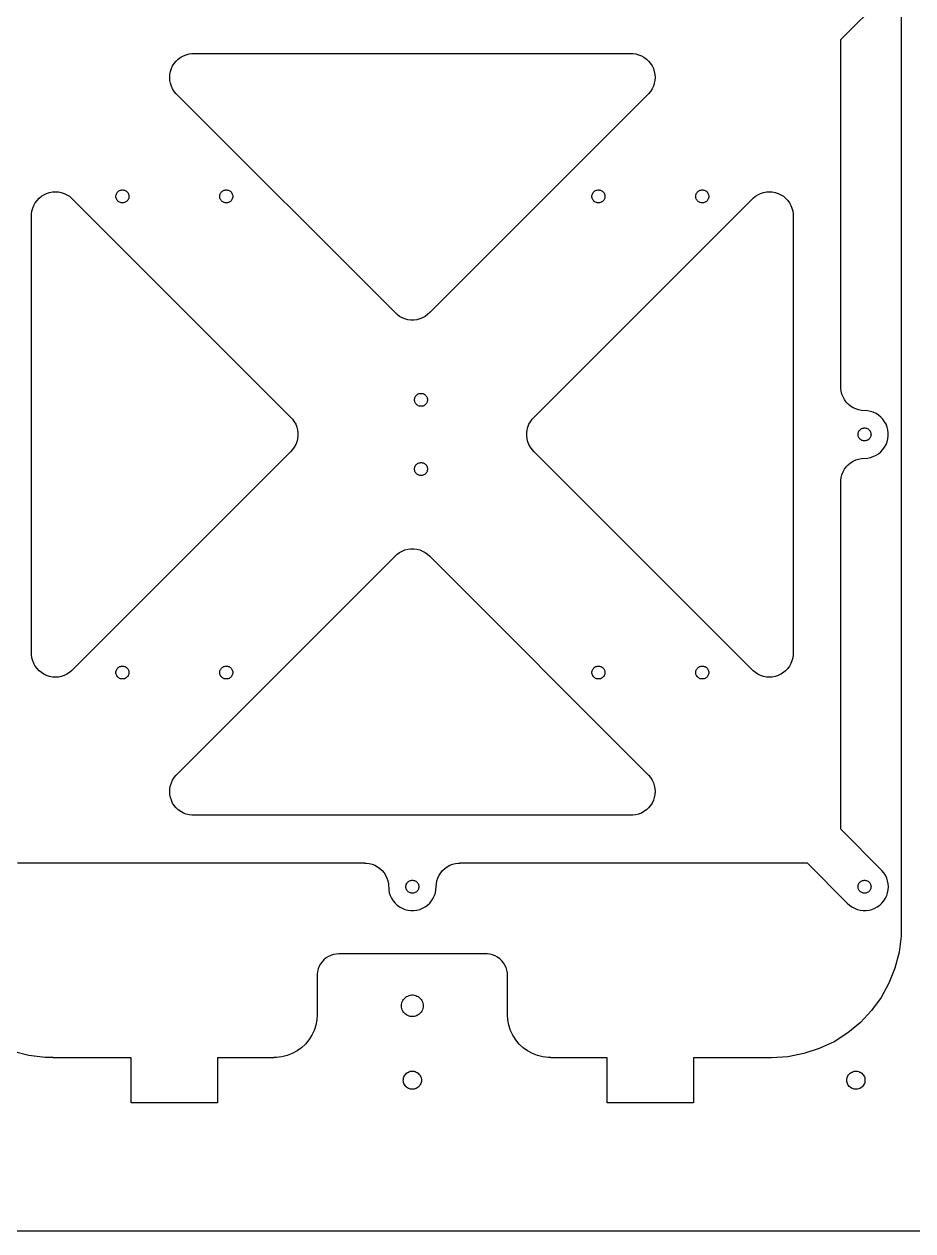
# Model space of a CAD drawing. Header units: millimetres. Extents: x -480 to 480, y 5 to 490.
# Drawn here: x 115.3 to 320.7, y 10 to 288.8 of the extents above; entities that cross this region are included whole.
import ezdxf

# ---------------------------------------------------------------- set-up
doc = ezdxf.new("R2010")
doc.units = ezdxf.units.MM
doc.layers.add('LANDS_plates_layer_1', color=1, linetype='Continuous')

msp = doc.modelspace()

# ---------------------------------------------------------------- linework, layer by layer
at = {"layer": 'LANDS_plates_layer_1'}
for points in [[(318, 380), (318, 80), (318, 80), (317.941, 80), (317.941, 80), (317.941, 78.1163), (317.941, 78.1163), (317.469, 74.3786), (317.469, 74.3786), (316.532, 70.7295), (316.532, 70.7295), (315.145, 67.2266), (315.145, 67.2266), (313.33, 63.9252), (313.33, 63.9252), (311.115, 60.8773), (311.115, 60.8773), (308.536, 58.1309), (308.536, 58.1309), (305.634, 55.7295), (305.634, 55.7295), (302.453, 53.7108), (302.453, 53.7108), (299.044, 52.1067), (299.044, 52.1067), (295.461, 50.9425), (295.461, 50.9425), (291.76, 50.2365), (291.76, 50.2365), (288, 50), (288, 50), (270, 50), (270, 50), (270, 39.6), (270, 39.6), (250, 39.6), (250, 39.6), (250, 50), (250, 50), (237, 50), (237, 50), (237, 50.0197), (237, 50.0197), (236.372, 50.0197), (236.372, 50.0197), (235.126, 50.1771), (235.126, 50.1771), (233.91, 50.4894), (233.91, 50.4894), (232.742, 50.9517), (232.742, 50.9517), (231.642, 51.5567), (231.642, 51.5567), (230.626, 52.2949), (230.626, 52.2949), (229.71, 53.1545), (229.71, 53.1545), (228.91, 54.1221), (228.91, 54.1221), (228.237, 55.1824), (228.237, 55.1824), (227.702, 56.3187), (227.702, 56.3187), (227.314, 57.5131), (227.314, 57.5131), (227.079, 58.7467), (227.079, 58.7467), (227, 60), (227, 60), (227, 69), (227, 69), (226.961, 69.6267), (226.961, 69.6267), (226.843, 70.2435), (226.843, 70.2435), (226.649, 70.8406), (226.649, 70.8406), (226.382, 71.4088), (226.382, 71.4088), (226.045, 71.9389), (226.045, 71.9389), (225.645, 72.4227), (225.645, 72.4227), (225.187, 72.8526), (225.187, 72.8526), (224.679, 73.2216), (224.679, 73.2216), (224.129, 73.5241), (224.129, 73.5241), (223.545, 73.7553), (223.545, 73.7553), (222.937, 73.9114), (222.937, 73.9114), (222.314, 73.9901), (222.314, 73.9901), (222, 73.9901), (222, 73.9901), (222, 74), (222, 74), (188, 74), (188, 74), (187.373, 73.9606), (187.373, 73.9606), (186.757, 73.8429), (186.757, 73.8429), (186.159, 73.6489), (186.159, 73.6489), (185.591, 73.3815), (185.591, 73.3815), (185.061, 73.0451), (185.061, 73.0451), (184.577, 72.6449), (184.577, 72.6449), (184.147, 72.1871), (184.147, 72.1871), (183.778, 71.6791), (183.778, 71.6791), (183.476, 71.1289), (183.476, 71.1289), (183.245, 70.5451), (183.245, 70.5451), (183.089, 69.9369), (183.089, 69.9369), (183.01, 69.314), (183.01, 69.314), (183.01, 69), (183.01, 69), (183, 69), (183, 69), (183, 60), (183, 60), (182.921, 58.7467), (182.921, 58.7467), (182.686, 57.5131), (182.686, 57.5131), (182.298, 56.3187), (182.298, 56.3187), (181.763, 55.1824), (181.763, 55.1824), (181.09, 54.1221), (181.09, 54.1221), (180.29, 53.1545), (180.29, 53.1545), (179.374, 52.2949), (179.374, 52.2949), (178.358, 51.5567), (178.358, 51.5567), (177.258, 50.9517), (177.258, 50.9517), (176.09, 50.4894), (176.09, 50.4894), (174.874, 50.1771), (174.874, 50.1771), (173.628, 50.0197), (173.628, 50.0197), (173, 50.0197), (173, 50.0197), (173, 50), (173, 50), (160, 50), (160, 50), (160, 39.6), (160, 39.6), (140, 39.6)], [(113.774, 95), (194, 95), (194, 95), (194, 94.9891), (194, 94.9891), (194.345, 94.9891), (194.345, 94.9891), (195.031, 94.9026), (195.031, 94.9026), (195.7, 94.7308), (195.7, 94.7308), (196.342, 94.4765), (196.342, 94.4765), (196.947, 94.1438), (196.947, 94.1438), (197.506, 93.7378), (197.506, 93.7378), (198.009, 93.265), (198.009, 93.265), (198.45, 92.7328), (198.45, 92.7328), (198.82, 92.1496), (198.82, 92.1496), (199.114, 91.5247), (199.114, 91.5247), (199.327, 90.8678), (199.327, 90.8678), (199.457, 90.1893), (199.457, 90.1893), (199.543, 88.8107), (199.543, 88.8107), (199.673, 88.1322), (199.673, 88.1322), (199.886, 87.4753), (199.886, 87.4753), (200.18, 86.8504), (200.18, 86.8504), (200.55, 86.2672), (200.55, 86.2672), (200.991, 85.735), (200.991, 85.735), (201.494, 85.2622), (201.494, 85.2622), (202.053, 84.8562), (202.053, 84.8562), (202.658, 84.5235), (202.658, 84.5235), (203.3, 84.2692), (203.3, 84.2692), (203.969, 84.0974), (203.969, 84.0974), (204.655, 84.0109), (204.655, 84.0109), (205.345, 84.0109), (205.345, 84.0109), (206.031, 84.0974), (206.031, 84.0974), (206.7, 84.2692), (206.7, 84.2692), (207.342, 84.5235), (207.342, 84.5235), (207.947, 84.8562), (207.947, 84.8562), (208.506, 85.2622), (208.506, 85.2622), (209.009, 85.735), (209.009, 85.735), (209.45, 86.2672), (209.45, 86.2672), (209.82, 86.8504), (209.82, 86.8504), (210.114, 87.4753), (210.114, 87.4753), (210.327, 88.1322), (210.327, 88.1322), (210.457, 88.8107), (210.457, 88.8107), (210.543, 90.1893), (210.543, 90.1893), (210.673, 90.8678), (210.673, 90.8678), (210.886, 91.5247), (210.886, 91.5247), (211.18, 92.1496), (211.18, 92.1496), (211.55, 92.7328), (211.55, 92.7328), (211.991, 93.265), (211.991, 93.265), (212.494, 93.7378), (212.494, 93.7378), (213.053, 94.1438), (213.053, 94.1438), (213.658, 94.4765), (213.658, 94.4765), (214.3, 94.7308), (214.3, 94.7308), (214.969, 94.9026), (214.969, 94.9026), (215.655, 94.9891), (215.655, 94.9891), (216, 94.9891), (216, 94.9891), (216, 95), (216, 95), (296.226, 95), (296.226, 95), (305.491, 85.735), (305.491, 85.735), (305.994, 85.2622), (305.994, 85.2622), (306.553, 84.8562), (306.553, 84.8562), (307.158, 84.5234), (307.158, 84.5234), (307.8, 84.2692), (307.8, 84.2692), (308.469, 84.0974), (308.469, 84.0974), (309.155, 84.0108), (309.155, 84.0108), (309.845, 84.0108), (309.845, 84.0108), (310.531, 84.0974), (310.531, 84.0974), (311.2, 84.2692), (311.2, 84.2692), (311.842, 84.5234), (311.842, 84.5234), (312.447, 84.8562), (312.447, 84.8562), (313.006, 85.2622), (313.006, 85.2622), (313.509, 85.735), (313.509, 85.735), (313.95, 86.2672), (313.95, 86.2672), (314.32, 86.8503), (314.32, 86.8503), (314.614, 87.4753), (314.614, 87.4753), (314.827, 88.1322), (314.827, 88.1322), (314.957, 88.8107), (314.957, 88.8107), (315, 89.5), (315, 89.5), (314.957, 90.1893), (314.957, 90.1893), (314.827, 90.8678), (314.827, 90.8678), (314.614, 91.5247), (314.614, 91.5247), (314.32, 92.1496), (314.32, 92.1496), (313.95, 92.7328), (313.95, 92.7328), (313.509, 93.265), (313.509, 93.265), (304, 102.774), (304, 102.774), (304, 183), (304, 183), (304.011, 183), (304.011, 183), (304.011, 183.345), (304.011, 183.345), (304.097, 184.031), (304.097, 184.031), (304.269, 184.7), (304.269, 184.7), (304.523, 185.342), (304.523, 185.342), (304.856, 185.947), (304.856, 185.947), (305.262, 186.506), (305.262, 186.506), (305.735, 187.009), (305.735, 187.009), (306.267, 187.45), (306.267, 187.45), (306.85, 187.82), (306.85, 187.82), (307.475, 188.114), (307.475, 188.114), (308.132, 188.327), (308.132, 188.327), (308.811, 188.457), (308.811, 188.457), (310.189, 188.543), (310.189, 188.543), (310.868, 188.673), (310.868, 188.673), (311.525, 188.886), (311.525, 188.886), (312.15, 189.18), (312.15, 189.18), (312.733, 189.55), (312.733, 189.55), (313.265, 189.991), (313.265, 189.991), (313.738, 190.494), (313.738, 190.494), (314.144, 191.053), (314.144, 191.053), (314.477, 191.658), (314.477, 191.658), (314.731, 192.3), (314.731, 192.3), (314.903, 192.969), (314.903, 192.969), (314.989, 193.655), (314.989, 193.655), (314.989, 194.345), (314.989, 194.345), (314.903, 195.031), (314.903, 195.031), (314.731, 195.7), (314.731, 195.7), (314.477, 196.342), (314.477, 196.342), (314.144, 196.947), (314.144, 196.947), (313.738, 197.506), (313.738, 197.506), (313.265, 198.009), (313.265, 198.009), (312.733, 198.45), (312.733, 198.45), (312.15, 198.82), (312.15, 198.82), (311.525, 199.114), (311.525, 199.114), (310.868, 199.327), (310.868, 199.327), (310.189, 199.457), (310.189, 199.457), (308.811, 199.543), (308.811, 199.543), (308.132, 199.673), (308.132, 199.673), (307.475, 199.886), (307.475, 199.886), (306.85, 200.18), (306.85, 200.18), (306.267, 200.55), (306.267, 200.55), (305.735, 200.991), (305.735, 200.991), (305.262, 201.494), (305.262, 201.494), (304.856, 202.053), (304.856, 202.053), (304.523, 202.658), (304.523, 202.658), (304.269, 203.3), (304.269, 203.3), (304.097, 203.969), (304.097, 203.969), (304.011, 204.655), (304.011, 204.655), (304.011, 205), (304.011, 205), (304, 205), (304, 205), (304, 285.226), (304, 285.226), (313.509, 294.735)], [(204.655, 220.431), (203.969, 220.518), (203.969, 220.518), (203.3, 220.69), (203.3, 220.69), (202.658, 220.944), (202.658, 220.944), (202.053, 221.277), (202.053, 221.277), (201.494, 221.683), (201.494, 221.683), (200.991, 222.155), (200.991, 222.155), (150.411, 272.735), (150.411, 272.735), (149.971, 273.267), (149.971, 273.267), (149.601, 273.85), (149.601, 273.85), (149.307, 274.475), (149.307, 274.475), (149.093, 275.132), (149.093, 275.132), (148.964, 275.811), (148.964, 275.811), (148.92, 276.5), (148.92, 276.5), (148.964, 277.189), (148.964, 277.189), (149.093, 277.868), (149.093, 277.868), (149.307, 278.525), (149.307, 278.525), (149.601, 279.15), (149.601, 279.15), (149.971, 279.733), (149.971, 279.733), (150.411, 280.265), (150.411, 280.265), (150.914, 280.738), (150.914, 280.738), (151.473, 281.144), (151.473, 281.144), (152.079, 281.477), (152.079, 281.477), (152.721, 281.731), (152.721, 281.731), (153.39, 281.903), (153.39, 281.903), (154.075, 281.989), (154.075, 281.989), (255.925, 281.989), (255.925, 281.989), (256.61, 281.903), (256.61, 281.903), (257.279, 281.731), (257.279, 281.731), (257.921, 281.477), (257.921, 281.477), (258.527, 281.144), (258.527, 281.144), (259.086, 280.738), (259.086, 280.738), (259.589, 280.265), (259.589, 280.265), (260.029, 279.733), (260.029, 279.733), (260.399, 279.15), (260.399, 279.15), (260.693, 278.525), (260.693, 278.525), (260.907, 277.868), (260.907, 277.868), (261.036, 277.189), (261.036, 277.189), (261.08, 276.5), (261.08, 276.5), (261.036, 275.811), (261.036, 275.811), (260.907, 275.132), (260.907, 275.132), (260.693, 274.475), (260.693, 274.475), (260.399, 273.85), (260.399, 273.85), (260.029, 273.267), (260.029, 273.267), (259.589, 272.735), (259.589, 272.735), (209.009, 222.155), (209.009, 222.155), (208.506, 221.683), (208.506, 221.683), (207.947, 221.277), (207.947, 221.277), (207.342, 220.944), (207.342, 220.944), (206.7, 220.69), (206.7, 220.69), (206.031, 220.518), (206.031, 220.518), (205.345, 220.431), (205.345, 220.431), (204.655, 220.431)], [(121.811, 137.964), (121.132, 138.093), (121.132, 138.093), (120.475, 138.307), (120.475, 138.307), (119.85, 138.601), (119.85, 138.601), (119.267, 138.971), (119.267, 138.971), (118.735, 139.411), (118.735, 139.411), (118.262, 139.914), (118.262, 139.914), (117.856, 140.473), (117.856, 140.473), (117.523, 141.079), (117.523, 141.079), (117.269, 141.721), (117.269, 141.721), (117.097, 142.39), (117.097, 142.39), (117.011, 143.075), (117.011, 143.075), (117.011, 244.925), (117.011, 244.925), (117.097, 245.61), (117.097, 245.61), (117.269, 246.279), (117.269, 246.279), (117.523, 246.921), (117.523, 246.921), (117.856, 247.527), (117.856, 247.527), (118.262, 248.086), (118.262, 248.086), (118.735, 248.589), (118.735, 248.589), (119.267, 249.029), (119.267, 249.029), (119.85, 249.399), (119.85, 249.399), (120.475, 249.693), (120.475, 249.693), (121.132, 249.907), (121.132, 249.907), (121.811, 250.036), (121.811, 250.036), (122.5, 250.08), (122.5, 250.08), (123.189, 250.036), (123.189, 250.036), (123.868, 249.907), (123.868, 249.907), (124.525, 249.693), (124.525, 249.693), (125.15, 249.399), (125.15, 249.399), (125.733, 249.029), (125.733, 249.029), (126.265, 248.589), (126.265, 248.589), (176.845, 198.009), (176.845, 198.009), (177.317, 197.506), (177.317, 197.506), (177.723, 196.947), (177.723, 196.947), (178.056, 196.342), (178.056, 196.342), (178.31, 195.7), (178.31, 195.7), (178.482, 195.031), (178.482, 195.031), (178.569, 194.345), (178.569, 194.345), (178.569, 193.655), (178.569, 193.655), (178.482, 192.969), (178.482, 192.969), (178.31, 192.3), (178.31, 192.3), (178.056, 191.658), (178.056, 191.658), (177.723, 191.053), (177.723, 191.053), (177.317, 190.494), (177.317, 190.494), (176.845, 189.991), (176.845, 189.991), (126.265, 139.411), (126.265, 139.411), (125.733, 138.971), (125.733, 138.971), (125.15, 138.601), (125.15, 138.601), (124.525, 138.307), (124.525, 138.307), (123.868, 138.093), (123.868, 138.093), (123.189, 137.964), (123.189, 137.964), (122.5, 137.92), (122.5, 137.92), (121.811, 137.964)], [(137.906, 247.503), (137.719, 247.527), (137.719, 247.527), (137.536, 247.573), (137.536, 247.573), (137.361, 247.643), (137.361, 247.643), (137.196, 247.734), (137.196, 247.734), (137.044, 247.844), (137.044, 247.844), (136.907, 247.973), (136.907, 247.973), (136.786, 248.118), (136.786, 248.118), (136.686, 248.277), (136.686, 248.277), (136.605, 248.448), (136.605, 248.448), (136.547, 248.627), (136.547, 248.627), (136.512, 248.812), (136.512, 248.812), (136.5, 249), (136.5, 249), (136.512, 249.188), (136.512, 249.188), (136.547, 249.373), (136.547, 249.373), (136.605, 249.552), (136.605, 249.552), (136.686, 249.723), (136.686, 249.723), (136.786, 249.882), (136.786, 249.882), (136.907, 250.027), (136.907, 250.027), (137.044, 250.156), (137.044, 250.156), (137.196, 250.266), (137.196, 250.266), (137.361, 250.357), (137.361, 250.357), (137.536, 250.427), (137.536, 250.427), (137.719, 250.473), (137.719, 250.473), (137.906, 250.497), (137.906, 250.497), (138.094, 250.497), (138.094, 250.497), (138.281, 250.473), (138.281, 250.473), (138.464, 250.427), (138.464, 250.427), (138.639, 250.357), (138.639, 250.357), (138.804, 250.266), (138.804, 250.266), (138.956, 250.156), (138.956, 250.156), (139.093, 250.027), (139.093, 250.027), (139.214, 249.882), (139.214, 249.882), (139.314, 249.723), (139.314, 249.723), (139.395, 249.552), (139.395, 249.552), (139.453, 249.373), (139.453, 249.373), (139.488, 249.188), (139.488, 249.188), (139.5, 249), (139.5, 249), (139.488, 248.812), (139.488, 248.812), (139.453, 248.627), (139.453, 248.627), (139.395, 248.448), (139.395, 248.448), (139.314, 248.277), (139.314, 248.277), (139.214, 248.118), (139.214, 248.118), (139.093, 247.973), (139.093, 247.973), (138.956, 247.844), (138.956, 247.844), (138.804, 247.734), (138.804, 247.734), (138.639, 247.643), (138.639, 247.643), (138.464, 247.573), (138.464, 247.573), (138.281, 247.527), (138.281, 247.527), (138.094, 247.503), (138.094, 247.503), (137.906, 247.503)], [(161.906, 247.503), (161.719, 247.527), (161.719, 247.527), (161.536, 247.573), (161.536, 247.573), (161.361, 247.643), (161.361, 247.643), (161.196, 247.734), (161.196, 247.734), (161.044, 247.844), (161.044, 247.844), (160.907, 247.973), (160.907, 247.973), (160.786, 248.118), (160.786, 248.118), (160.686, 248.277), (160.686, 248.277), (160.605, 248.448), (160.605, 248.448), (160.547, 248.627), (160.547, 248.627), (160.512, 248.812), (160.512, 248.812), (160.5, 249), (160.5, 249), (160.512, 249.188), (160.512, 249.188), (160.547, 249.373), (160.547, 249.373), (160.605, 249.552), (160.605, 249.552), (160.686, 249.723), (160.686, 249.723), (160.786, 249.882), (160.786, 249.882), (160.907, 250.027), (160.907, 250.027), (161.044, 250.156), (161.044, 250.156), (161.196, 250.266), (161.196, 250.266), (161.361, 250.357), (161.361, 250.357), (161.536, 250.427), (161.536, 250.427), (161.719, 250.473), (161.719, 250.473), (161.906, 250.497), (161.906, 250.497), (162.094, 250.497), (162.094, 250.497), (162.281, 250.473), (162.281, 250.473), (162.464, 250.427), (162.464, 250.427), (162.639, 250.357), (162.639, 250.357), (162.804, 250.266), (162.804, 250.266), (162.956, 250.156), (162.956, 250.156), (163.093, 250.027), (163.093, 250.027), (163.214, 249.882), (163.214, 249.882), (163.314, 249.723), (163.314, 249.723), (163.395, 249.552), (163.395, 249.552), (163.453, 249.373), (163.453, 249.373), (163.488, 249.188), (163.488, 249.188), (163.5, 249), (163.5, 249), (163.488, 248.812), (163.488, 248.812), (163.453, 248.627), (163.453, 248.627), (163.395, 248.448), (163.395, 248.448), (163.314, 248.277), (163.314, 248.277), (163.214, 248.118), (163.214, 248.118), (163.093, 247.973), (163.093, 247.973), (162.956, 247.844), (162.956, 247.844), (162.804, 247.734), (162.804, 247.734), (162.639, 247.643), (162.639, 247.643), (162.464, 247.573), (162.464, 247.573), (162.281, 247.527), (162.281, 247.527), (162.094, 247.503), (162.094, 247.503), (161.906, 247.503)], [(286.811, 137.964), (286.132, 138.093), (286.132, 138.093), (285.475, 138.307), (285.475, 138.307), (284.85, 138.601), (284.85, 138.601), (284.267, 138.971), (284.267, 138.971), (283.735, 139.411), (283.735, 139.411), (233.155, 189.991), (233.155, 189.991), (232.683, 190.494), (232.683, 190.494), (232.277, 191.053), (232.277, 191.053), (231.944, 191.658), (231.944, 191.658), (231.69, 192.3), (231.69, 192.3), (231.518, 192.969), (231.518, 192.969), (231.431, 193.655), (231.431, 193.655), (231.431, 194.345), (231.431, 194.345), (231.518, 195.031), (231.518, 195.031), (231.69, 195.7), (231.69, 195.7), (231.944, 196.342), (231.944, 196.342), (232.277, 196.947), (232.277, 196.947), (232.683, 197.506), (232.683, 197.506), (233.155, 198.009), (233.155, 198.009), (283.735, 248.589), (283.735, 248.589), (284.267, 249.029), (284.267, 249.029), (284.85, 249.399), (284.85, 249.399), (285.475, 249.693), (285.475, 249.693), (286.132, 249.907), (286.132, 249.907), (286.811, 250.036), (286.811, 250.036), (287.5, 250.08), (287.5, 250.08), (288.189, 250.036), (288.189, 250.036), (288.868, 249.907), (288.868, 249.907), (289.525, 249.693), (289.525, 249.693), (290.15, 249.399), (290.15, 249.399), (290.733, 249.029), (290.733, 249.029), (291.265, 248.589), (291.265, 248.589), (291.738, 248.086), (291.738, 248.086), (292.144, 247.527), (292.144, 247.527), (292.477, 246.921), (292.477, 246.921), (292.731, 246.279), (292.731, 246.279), (292.903, 245.61), (292.903, 245.61), (292.989, 244.925), (292.989, 244.925), (292.989, 143.075), (292.989, 143.075), (292.903, 142.39), (292.903, 142.39), (292.731, 141.721), (292.731, 141.721), (292.477, 141.079), (292.477, 141.079), (292.144, 140.473), (292.144, 140.473), (291.738, 139.914), (291.738, 139.914), (291.265, 139.411), (291.265, 139.411), (290.733, 138.971), (290.733, 138.971), (290.15, 138.601), (290.15, 138.601), (289.525, 138.307), (289.525, 138.307), (288.868, 138.093), (288.868, 138.093), (288.189, 137.964), (288.189, 137.964), (287.5, 137.92), (287.5, 137.92), (286.811, 137.964)], [(247.906, 247.503), (247.719, 247.527), (247.719, 247.527), (247.536, 247.573), (247.536, 247.573), (247.361, 247.643), (247.361, 247.643), (247.196, 247.734), (247.196, 247.734), (247.044, 247.844), (247.044, 247.844), (246.907, 247.973), (246.907, 247.973), (246.786, 248.118), (246.786, 248.118), (246.686, 248.277), (246.686, 248.277), (246.605, 248.448), (246.605, 248.448), (246.547, 248.627), (246.547, 248.627), (246.512, 248.812), (246.512, 248.812), (246.5, 249), (246.5, 249), (246.512, 249.188), (246.512, 249.188), (246.547, 249.373), (246.547, 249.373), (246.605, 249.552), (246.605, 249.552), (246.686, 249.723), (246.686, 249.723), (246.786, 249.882), (246.786, 249.882), (246.907, 250.027), (246.907, 250.027), (247.044, 250.156), (247.044, 250.156), (247.196, 250.266), (247.196, 250.266), (247.361, 250.357), (247.361, 250.357), (247.536, 250.427), (247.536, 250.427), (247.719, 250.473), (247.719, 250.473), (247.906, 250.497), (247.906, 250.497), (248.094, 250.497), (248.094, 250.497), (248.281, 250.473), (248.281, 250.473), (248.464, 250.427), (248.464, 250.427), (248.639, 250.357), (248.639, 250.357), (248.804, 250.266), (248.804, 250.266), (248.956, 250.156), (248.956, 250.156), (249.093, 250.027), (249.093, 250.027), (249.214, 249.882), (249.214, 249.882), (249.314, 249.723), (249.314, 249.723), (249.395, 249.552), (249.395, 249.552), (249.453, 249.373), (249.453, 249.373), (249.488, 249.188), (249.488, 249.188), (249.5, 249), (249.5, 249), (249.488, 248.812), (249.488, 248.812), (249.453, 248.627), (249.453, 248.627), (249.395, 248.448), (249.395, 248.448), (249.314, 248.277), (249.314, 248.277), (249.214, 248.118), (249.214, 248.118), (249.093, 247.973), (249.093, 247.973), (248.956, 247.844), (248.956, 247.844), (248.804, 247.734), (248.804, 247.734), (248.639, 247.643), (248.639, 247.643), (248.464, 247.573), (248.464, 247.573), (248.281, 247.527), (248.281, 247.527), (248.094, 247.503), (248.094, 247.503), (247.906, 247.503)], [(271.906, 247.503), (271.719, 247.527), (271.719, 247.527), (271.536, 247.573), (271.536, 247.573), (271.361, 247.643), (271.361, 247.643), (271.196, 247.734), (271.196, 247.734), (271.044, 247.844), (271.044, 247.844), (270.907, 247.973), (270.907, 247.973), (270.786, 248.118), (270.786, 248.118), (270.686, 248.277), (270.686, 248.277), (270.605, 248.448), (270.605, 248.448), (270.547, 248.627), (270.547, 248.627), (270.512, 248.812), (270.512, 248.812), (270.5, 249), (270.5, 249), (270.512, 249.188), (270.512, 249.188), (270.547, 249.373), (270.547, 249.373), (270.605, 249.552), (270.605, 249.552), (270.686, 249.723), (270.686, 249.723), (270.786, 249.882), (270.786, 249.882), (270.907, 250.027), (270.907, 250.027), (271.044, 250.156), (271.044, 250.156), (271.196, 250.266), (271.196, 250.266), (271.361, 250.357), (271.361, 250.357), (271.536, 250.427), (271.536, 250.427), (271.719, 250.473), (271.719, 250.473), (271.906, 250.497), (271.906, 250.497), (272.094, 250.497), (272.094, 250.497), (272.281, 250.473), (272.281, 250.473), (272.464, 250.427), (272.464, 250.427), (272.639, 250.357), (272.639, 250.357), (272.804, 250.266), (272.804, 250.266), (272.956, 250.156), (272.956, 250.156), (273.093, 250.027), (273.093, 250.027), (273.214, 249.882), (273.214, 249.882), (273.314, 249.723), (273.314, 249.723), (273.395, 249.552), (273.395, 249.552), (273.453, 249.373), (273.453, 249.373), (273.488, 249.188), (273.488, 249.188), (273.5, 249), (273.5, 249), (273.488, 248.812), (273.488, 248.812), (273.453, 248.627), (273.453, 248.627), (273.395, 248.448), (273.395, 248.448), (273.314, 248.277), (273.314, 248.277), (273.214, 248.118), (273.214, 248.118), (273.093, 247.973), (273.093, 247.973), (272.956, 247.844), (272.956, 247.844), (272.804, 247.734), (272.804, 247.734), (272.639, 247.643), (272.639, 247.643), (272.464, 247.573), (272.464, 247.573), (272.281, 247.527), (272.281, 247.527), (272.094, 247.503), (272.094, 247.503), (271.906, 247.503)], [(206.906, 200.503), (206.719, 200.527), (206.719, 200.527), (206.536, 200.573), (206.536, 200.573), (206.361, 200.643), (206.361, 200.643), (206.196, 200.734), (206.196, 200.734), (206.044, 200.844), (206.044, 200.844), (205.907, 200.973), (205.907, 200.973), (205.786, 201.118), (205.786, 201.118), (205.686, 201.277), (205.686, 201.277), (205.605, 201.448), (205.605, 201.448), (205.547, 201.627), (205.547, 201.627), (205.512, 201.812), (205.512, 201.812), (205.5, 202), (205.5, 202), (205.512, 202.188), (205.512, 202.188), (205.547, 202.373), (205.547, 202.373), (205.605, 202.552), (205.605, 202.552), (205.686, 202.723), (205.686, 202.723), (205.786, 202.882), (205.786, 202.882), (205.907, 203.027), (205.907, 203.027), (206.044, 203.156), (206.044, 203.156), (206.196, 203.266), (206.196, 203.266), (206.361, 203.357), (206.361, 203.357), (206.536, 203.427), (206.536, 203.427), (206.719, 203.473), (206.719, 203.473), (206.906, 203.497), (206.906, 203.497), (207.094, 203.497), (207.094, 203.497), (207.281, 203.473), (207.281, 203.473), (207.464, 203.427), (207.464, 203.427), (207.639, 203.357), (207.639, 203.357), (207.804, 203.266), (207.804, 203.266), (207.956, 203.156), (207.956, 203.156), (208.093, 203.027), (208.093, 203.027), (208.214, 202.882), (208.214, 202.882), (208.314, 202.723), (208.314, 202.723), (208.395, 202.552), (208.395, 202.552), (208.453, 202.373), (208.453, 202.373), (208.488, 202.188), (208.488, 202.188), (208.5, 202), (208.5, 202), (208.488, 201.812), (208.488, 201.812), (208.453, 201.627), (208.453, 201.627), (208.395, 201.448), (208.395, 201.448), (208.314, 201.277), (208.314, 201.277), (208.214, 201.118), (208.214, 201.118), (208.093, 200.973), (208.093, 200.973), (207.956, 200.844), (207.956, 200.844), (207.804, 200.734), (207.804, 200.734), (207.639, 200.643), (207.639, 200.643), (207.464, 200.573), (207.464, 200.573), (207.281, 200.527), (207.281, 200.527), (207.094, 200.503), (207.094, 200.503), (206.906, 200.503)], [(309.406, 192.503), (309.219, 192.527), (309.219, 192.527), (309.036, 192.573), (309.036, 192.573), (308.861, 192.643), (308.861, 192.643), (308.696, 192.734), (308.696, 192.734), (308.544, 192.844), (308.544, 192.844), (308.407, 192.973), (308.407, 192.973), (308.286, 193.118), (308.286, 193.118), (308.186, 193.277), (308.186, 193.277), (308.105, 193.448), (308.105, 193.448), (308.047, 193.627), (308.047, 193.627), (308.012, 193.812), (308.012, 193.812), (308, 194), (308, 194), (308.012, 194.188), (308.012, 194.188), (308.047, 194.373), (308.047, 194.373), (308.105, 194.552), (308.105, 194.552), (308.186, 194.723), (308.186, 194.723), (308.286, 194.882), (308.286, 194.882), (308.407, 195.027), (308.407, 195.027), (308.544, 195.156), (308.544, 195.156), (308.696, 195.266), (308.696, 195.266), (308.861, 195.357), (308.861, 195.357), (309.036, 195.427), (309.036, 195.427), (309.219, 195.473), (309.219, 195.473), (309.406, 195.497), (309.406, 195.497), (309.594, 195.497), (309.594, 195.497), (309.781, 195.473), (309.781, 195.473), (309.964, 195.427), (309.964, 195.427), (310.139, 195.357), (310.139, 195.357), (310.304, 195.266), (310.304, 195.266), (310.456, 195.156), (310.456, 195.156), (310.593, 195.027), (310.593, 195.027), (310.714, 194.882), (310.714, 194.882), (310.814, 194.723), (310.814, 194.723), (310.895, 194.552), (310.895, 194.552), (310.953, 194.373), (310.953, 194.373), (310.988, 194.188), (310.988, 194.188), (311, 194), (311, 194), (310.988, 193.812), (310.988, 193.812), (310.953, 193.627), (310.953, 193.627), (310.895, 193.448), (310.895, 193.448), (310.814, 193.277), (310.814, 193.277), (310.714, 193.118), (310.714, 193.118), (310.593, 192.973), (310.593, 192.973), (310.456, 192.844), (310.456, 192.844), (310.304, 192.734), (310.304, 192.734), (310.139, 192.643), (310.139, 192.643), (309.964, 192.573), (309.964, 192.573), (309.781, 192.527), (309.781, 192.527), (309.594, 192.503), (309.594, 192.503), (309.406, 192.503)], [(206.906, 184.503), (206.719, 184.527), (206.719, 184.527), (206.536, 184.573), (206.536, 184.573), (206.361, 184.643), (206.361, 184.643), (206.196, 184.734), (206.196, 184.734), (206.044, 184.844), (206.044, 184.844), (205.907, 184.973), (205.907, 184.973), (205.786, 185.118), (205.786, 185.118), (205.686, 185.277), (205.686, 185.277), (205.605, 185.448), (205.605, 185.448), (205.547, 185.627), (205.547, 185.627), (205.512, 185.812), (205.512, 185.812), (205.5, 186), (205.5, 186), (205.512, 186.188), (205.512, 186.188), (205.547, 186.373), (205.547, 186.373), (205.605, 186.552), (205.605, 186.552), (205.686, 186.723), (205.686, 186.723), (205.786, 186.882), (205.786, 186.882), (205.907, 187.027), (205.907, 187.027), (206.044, 187.156), (206.044, 187.156), (206.196, 187.266), (206.196, 187.266), (206.361, 187.357), (206.361, 187.357), (206.536, 187.427), (206.536, 187.427), (206.719, 187.473), (206.719, 187.473), (206.906, 187.497), (206.906, 187.497), (207.094, 187.497), (207.094, 187.497), (207.281, 187.473), (207.281, 187.473), (207.464, 187.427), (207.464, 187.427), (207.639, 187.357), (207.639, 187.357), (207.804, 187.266), (207.804, 187.266), (207.956, 187.156), (207.956, 187.156), (208.093, 187.027), (208.093, 187.027), (208.214, 186.882), (208.214, 186.882), (208.314, 186.723), (208.314, 186.723), (208.395, 186.552), (208.395, 186.552), (208.453, 186.373), (208.453, 186.373), (208.488, 186.188), (208.488, 186.188), (208.5, 186), (208.5, 186), (208.488, 185.812), (208.488, 185.812), (208.453, 185.627), (208.453, 185.627), (208.395, 185.448), (208.395, 185.448), (208.314, 185.277), (208.314, 185.277), (208.214, 185.118), (208.214, 185.118), (208.093, 184.973), (208.093, 184.973), (207.956, 184.844), (207.956, 184.844), (207.804, 184.734), (207.804, 184.734), (207.639, 184.643), (207.639, 184.643), (207.464, 184.573), (207.464, 184.573), (207.281, 184.527), (207.281, 184.527), (207.094, 184.503), (207.094, 184.503), (206.906, 184.503)], [(154.075, 106.011), (153.39, 106.097), (153.39, 106.097), (152.721, 106.269), (152.721, 106.269), (152.079, 106.523), (152.079, 106.523), (151.473, 106.856), (151.473, 106.856), (150.914, 107.262), (150.914, 107.262), (150.411, 107.735), (150.411, 107.735), (149.971, 108.267), (149.971, 108.267), (149.601, 108.85), (149.601, 108.85), (149.307, 109.475), (149.307, 109.475), (149.093, 110.132), (149.093, 110.132), (148.964, 110.811), (148.964, 110.811), (148.92, 111.5), (148.92, 111.5), (148.964, 112.189), (148.964, 112.189), (149.093, 112.868), (149.093, 112.868), (149.307, 113.525), (149.307, 113.525), (149.601, 114.15), (149.601, 114.15), (149.971, 114.733), (149.971, 114.733), (150.411, 115.265), (150.411, 115.265), (200.991, 165.845), (200.991, 165.845), (201.494, 166.317), (201.494, 166.317), (202.053, 166.723), (202.053, 166.723), (202.658, 167.056), (202.658, 167.056), (203.3, 167.31), (203.3, 167.31), (203.969, 167.482), (203.969, 167.482), (204.655, 167.569), (204.655, 167.569), (205.345, 167.569), (205.345, 167.569), (206.031, 167.482), (206.031, 167.482), (206.7, 167.31), (206.7, 167.31), (207.342, 167.056), (207.342, 167.056), (207.947, 166.723), (207.947, 166.723), (208.506, 166.317), (208.506, 166.317), (209.009, 165.845), (209.009, 165.845), (259.589, 115.265), (259.589, 115.265), (260.029, 114.733), (260.029, 114.733), (260.399, 114.15), (260.399, 114.15), (260.693, 113.525), (260.693, 113.525), (260.907, 112.868), (260.907, 112.868), (261.036, 112.189), (261.036, 112.189), (261.08, 111.5), (261.08, 111.5), (261.036, 110.811), (261.036, 110.811), (260.907, 110.132), (260.907, 110.132), (260.693, 109.475), (260.693, 109.475), (260.399, 108.85), (260.399, 108.85), (260.029, 108.267), (260.029, 108.267), (259.589, 107.735), (259.589, 107.735), (259.086, 107.262), (259.086, 107.262), (258.527, 106.856), (258.527, 106.856), (257.921, 106.523), (257.921, 106.523), (257.279, 106.269), (257.279, 106.269), (256.61, 106.097), (256.61, 106.097), (255.925, 106.011), (255.925, 106.011), (154.075, 106.011)], [(137.906, 137.503), (137.719, 137.527), (137.719, 137.527), (137.536, 137.573), (137.536, 137.573), (137.361, 137.643), (137.361, 137.643), (137.196, 137.734), (137.196, 137.734), (137.044, 137.844), (137.044, 137.844), (136.907, 137.973), (136.907, 137.973), (136.786, 138.118), (136.786, 138.118), (136.686, 138.277), (136.686, 138.277), (136.605, 138.448), (136.605, 138.448), (136.547, 138.627), (136.547, 138.627), (136.512, 138.812), (136.512, 138.812), (136.5, 139), (136.5, 139), (136.512, 139.188), (136.512, 139.188), (136.547, 139.373), (136.547, 139.373), (136.605, 139.552), (136.605, 139.552), (136.686, 139.723), (136.686, 139.723), (136.786, 139.882), (136.786, 139.882), (136.907, 140.027), (136.907, 140.027), (137.044, 140.156), (137.044, 140.156), (137.196, 140.266), (137.196, 140.266), (137.361, 140.357), (137.361, 140.357), (137.536, 140.427), (137.536, 140.427), (137.719, 140.473), (137.719, 140.473), (137.906, 140.497), (137.906, 140.497), (138.094, 140.497), (138.094, 140.497), (138.281, 140.473), (138.281, 140.473), (138.464, 140.427), (138.464, 140.427), (138.639, 140.357), (138.639, 140.357), (138.804, 140.266), (138.804, 140.266), (138.956, 140.156), (138.956, 140.156), (139.093, 140.027), (139.093, 140.027), (139.214, 139.882), (139.214, 139.882), (139.314, 139.723), (139.314, 139.723), (139.395, 139.552), (139.395, 139.552), (139.453, 139.373), (139.453, 139.373), (139.488, 139.188), (139.488, 139.188), (139.5, 139), (139.5, 139), (139.488, 138.812), (139.488, 138.812), (139.453, 138.627), (139.453, 138.627), (139.395, 138.448), (139.395, 138.448), (139.314, 138.277), (139.314, 138.277), (139.214, 138.118), (139.214, 138.118), (139.093, 137.973), (139.093, 137.973), (138.956, 137.844), (138.956, 137.844), (138.804, 137.734), (138.804, 137.734), (138.639, 137.643), (138.639, 137.643), (138.464, 137.573), (138.464, 137.573), (138.281, 137.527), (138.281, 137.527), (138.094, 137.503), (138.094, 137.503), (137.906, 137.503)], [(161.906, 137.503), (161.719, 137.527), (161.719, 137.527), (161.536, 137.573), (161.536, 137.573), (161.361, 137.643), (161.361, 137.643), (161.196, 137.734), (161.196, 137.734), (161.044, 137.844), (161.044, 137.844), (160.907, 137.973), (160.907, 137.973), (160.786, 138.118), (160.786, 138.118), (160.686, 138.277), (160.686, 138.277), (160.605, 138.448), (160.605, 138.448), (160.547, 138.627), (160.547, 138.627), (160.512, 138.812), (160.512, 138.812), (160.5, 139), (160.5, 139), (160.512, 139.188), (160.512, 139.188), (160.547, 139.373), (160.547, 139.373), (160.605, 139.552), (160.605, 139.552), (160.686, 139.723), (160.686, 139.723), (160.786, 139.882), (160.786, 139.882), (160.907, 140.027), (160.907, 140.027), (161.044, 140.156), (161.044, 140.156), (161.196, 140.266), (161.196, 140.266), (161.361, 140.357), (161.361, 140.357), (161.536, 140.427), (161.536, 140.427), (161.719, 140.473), (161.719, 140.473), (161.906, 140.497), (161.906, 140.497), (162.094, 140.497), (162.094, 140.497), (162.281, 140.473), (162.281, 140.473), (162.464, 140.427), (162.464, 140.427), (162.639, 140.357), (162.639, 140.357), (162.804, 140.266), (162.804, 140.266), (162.956, 140.156), (162.956, 140.156), (163.093, 140.027), (163.093, 140.027), (163.214, 139.882), (163.214, 139.882), (163.314, 139.723), (163.314, 139.723), (163.395, 139.552), (163.395, 139.552), (163.453, 139.373), (163.453, 139.373), (163.488, 139.188), (163.488, 139.188), (163.5, 139), (163.5, 139), (163.488, 138.812), (163.488, 138.812), (163.453, 138.627), (163.453, 138.627), (163.395, 138.448), (163.395, 138.448), (163.314, 138.277), (163.314, 138.277), (163.214, 138.118), (163.214, 138.118), (163.093, 137.973), (163.093, 137.973), (162.956, 137.844), (162.956, 137.844), (162.804, 137.734), (162.804, 137.734), (162.639, 137.643), (162.639, 137.643), (162.464, 137.573), (162.464, 137.573), (162.281, 137.527), (162.281, 137.527), (162.094, 137.503), (162.094, 137.503), (161.906, 137.503)], [(247.906, 137.503), (247.719, 137.527), (247.719, 137.527), (247.536, 137.573), (247.536, 137.573), (247.361, 137.643), (247.361, 137.643), (247.196, 137.734), (247.196, 137.734), (247.044, 137.844), (247.044, 137.844), (246.907, 137.973), (246.907, 137.973), (246.786, 138.118), (246.786, 138.118), (246.686, 138.277), (246.686, 138.277), (246.605, 138.448), (246.605, 138.448), (246.547, 138.627), (246.547, 138.627), (246.512, 138.812), (246.512, 138.812), (246.5, 139), (246.5, 139), (246.512, 139.188), (246.512, 139.188), (246.547, 139.373), (246.547, 139.373), (246.605, 139.552), (246.605, 139.552), (246.686, 139.723), (246.686, 139.723), (246.786, 139.882), (246.786, 139.882), (246.907, 140.027), (246.907, 140.027), (247.044, 140.156), (247.044, 140.156), (247.196, 140.266), (247.196, 140.266), (247.361, 140.357), (247.361, 140.357), (247.536, 140.427), (247.536, 140.427), (247.719, 140.473), (247.719, 140.473), (247.906, 140.497), (247.906, 140.497), (248.094, 140.497), (248.094, 140.497), (248.281, 140.473), (248.281, 140.473), (248.464, 140.427), (248.464, 140.427), (248.639, 140.357), (248.639, 140.357), (248.804, 140.266), (248.804, 140.266), (248.956, 140.156), (248.956, 140.156), (249.093, 140.027), (249.093, 140.027), (249.214, 139.882), (249.214, 139.882), (249.314, 139.723), (249.314, 139.723), (249.395, 139.552), (249.395, 139.552), (249.453, 139.373), (249.453, 139.373), (249.488, 139.188), (249.488, 139.188), (249.5, 139), (249.5, 139), (249.488, 138.812), (249.488, 138.812), (249.453, 138.627), (249.453, 138.627), (249.395, 138.448), (249.395, 138.448), (249.314, 138.277), (249.314, 138.277), (249.214, 138.118), (249.214, 138.118), (249.093, 137.973), (249.093, 137.973), (248.956, 137.844), (248.956, 137.844), (248.804, 137.734), (248.804, 137.734), (248.639, 137.643), (248.639, 137.643), (248.464, 137.573), (248.464, 137.573), (248.281, 137.527), (248.281, 137.527), (248.094, 137.503), (248.094, 137.503), (247.906, 137.503)], [(271.906, 137.503), (271.719, 137.527), (271.719, 137.527), (271.536, 137.573), (271.536, 137.573), (271.361, 137.643), (271.361, 137.643), (271.196, 137.734), (271.196, 137.734), (271.044, 137.844), (271.044, 137.844), (270.907, 137.973), (270.907, 137.973), (270.786, 138.118), (270.786, 138.118), (270.686, 138.277), (270.686, 138.277), (270.605, 138.448), (270.605, 138.448), (270.547, 138.627), (270.547, 138.627), (270.512, 138.812), (270.512, 138.812), (270.5, 139), (270.5, 139), (270.512, 139.188), (270.512, 139.188), (270.547, 139.373), (270.547, 139.373), (270.605, 139.552), (270.605, 139.552), (270.686, 139.723), (270.686, 139.723), (270.786, 139.882), (270.786, 139.882), (270.907, 140.027), (270.907, 140.027), (271.044, 140.156), (271.044, 140.156), (271.196, 140.266), (271.196, 140.266), (271.361, 140.357), (271.361, 140.357), (271.536, 140.427), (271.536, 140.427), (271.719, 140.473), (271.719, 140.473), (271.906, 140.497), (271.906, 140.497), (272.094, 140.497), (272.094, 140.497), (272.281, 140.473), (272.281, 140.473), (272.464, 140.427), (272.464, 140.427), (272.639, 140.357), (272.639, 140.357), (272.804, 140.266), (272.804, 140.266), (272.956, 140.156), (272.956, 140.156), (273.093, 140.027), (273.093, 140.027), (273.214, 139.882), (273.214, 139.882), (273.314, 139.723), (273.314, 139.723), (273.395, 139.552), (273.395, 139.552), (273.453, 139.373), (273.453, 139.373), (273.488, 139.188), (273.488, 139.188), (273.5, 139), (273.5, 139), (273.488, 138.812), (273.488, 138.812), (273.453, 138.627), (273.453, 138.627), (273.395, 138.448), (273.395, 138.448), (273.314, 138.277), (273.314, 138.277), (273.214, 138.118), (273.214, 138.118), (273.093, 137.973), (273.093, 137.973), (272.956, 137.844), (272.956, 137.844), (272.804, 137.734), (272.804, 137.734), (272.639, 137.643), (272.639, 137.643), (272.464, 137.573), (272.464, 137.573), (272.281, 137.527), (272.281, 137.527), (272.094, 137.503), (272.094, 137.503), (271.906, 137.503)], [(204.906, 88.0029), (204.719, 88.0266), (204.719, 88.0266), (204.536, 88.0734), (204.536, 88.0734), (204.361, 88.1427), (204.361, 88.1427), (204.196, 88.2335), (204.196, 88.2335), (204.044, 88.3442), (204.044, 88.3442), (203.907, 88.4732), (203.907, 88.4732), (203.786, 88.6183), (203.786, 88.6183), (203.686, 88.7774), (203.686, 88.7774), (203.605, 88.9478), (203.605, 88.9478), (203.547, 89.127), (203.547, 89.127), (203.512, 89.312), (203.512, 89.312), (203.5, 89.5), (203.5, 89.5), (203.512, 89.688), (203.512, 89.688), (203.547, 89.873), (203.547, 89.873), (203.605, 90.0522), (203.605, 90.0522), (203.686, 90.2226), (203.686, 90.2226), (203.786, 90.3817), (203.786, 90.3817), (203.907, 90.5268), (203.907, 90.5268), (204.044, 90.6558), (204.044, 90.6558), (204.196, 90.7665), (204.196, 90.7665), (204.361, 90.8572), (204.361, 90.8572), (204.536, 90.9266), (204.536, 90.9266), (204.719, 90.9734), (204.719, 90.9734), (204.906, 90.997), (204.906, 90.997), (205.094, 90.997), (205.094, 90.997), (205.281, 90.9734), (205.281, 90.9734), (205.464, 90.9266), (205.464, 90.9266), (205.639, 90.8572), (205.639, 90.8572), (205.804, 90.7665), (205.804, 90.7665), (205.956, 90.6558), (205.956, 90.6558), (206.093, 90.5268), (206.093, 90.5268), (206.214, 90.3817), (206.214, 90.3817), (206.314, 90.2226), (206.314, 90.2226), (206.395, 90.0522), (206.395, 90.0522), (206.453, 89.873), (206.453, 89.873), (206.488, 89.688), (206.488, 89.688), (206.5, 89.5), (206.5, 89.5), (206.488, 89.312), (206.488, 89.312), (206.453, 89.127), (206.453, 89.127), (206.395, 88.9478), (206.395, 88.9478), (206.314, 88.7774), (206.314, 88.7774), (206.214, 88.6183), (206.214, 88.6183), (206.093, 88.4732), (206.093, 88.4732), (205.956, 88.3442), (205.956, 88.3442), (205.804, 88.2335), (205.804, 88.2335), (205.639, 88.1427), (205.639, 88.1427), (205.464, 88.0734), (205.464, 88.0734), (205.281, 88.0266), (205.281, 88.0266), (205.094, 88.0029), (205.094, 88.0029), (204.906, 88.0029)], [(309.406, 88.0029), (309.219, 88.0266), (309.219, 88.0266), (309.036, 88.0734), (309.036, 88.0734), (308.861, 88.1427), (308.861, 88.1427), (308.696, 88.2335), (308.696, 88.2335), (308.544, 88.3442), (308.544, 88.3442), (308.407, 88.4732), (308.407, 88.4732), (308.286, 88.6183), (308.286, 88.6183), (308.186, 88.7774), (308.186, 88.7774), (308.105, 88.9478), (308.105, 88.9478), (308.047, 89.127), (308.047, 89.127), (308.012, 89.312), (308.012, 89.312), (308, 89.5), (308, 89.5), (308.012, 89.688), (308.012, 89.688), (308.047, 89.873), (308.047, 89.873), (308.105, 90.0522), (308.105, 90.0522), (308.186, 90.2226), (308.186, 90.2226), (308.286, 90.3817), (308.286, 90.3817), (308.407, 90.5268), (308.407, 90.5268), (308.544, 90.6558), (308.544, 90.6558), (308.696, 90.7665), (308.696, 90.7665), (308.861, 90.8572), (308.861, 90.8572), (309.036, 90.9266), (309.036, 90.9266), (309.219, 90.9734), (309.219, 90.9734), (309.406, 90.997), (309.406, 90.997), (309.594, 90.997), (309.594, 90.997), (309.781, 90.9734), (309.781, 90.9734), (309.964, 90.9266), (309.964, 90.9266), (310.139, 90.8572), (310.139, 90.8572), (310.304, 90.7665), (310.304, 90.7665), (310.456, 90.6558), (310.456, 90.6558), (310.593, 90.5268), (310.593, 90.5268), (310.714, 90.3817), (310.714, 90.3817), (310.814, 90.2226), (310.814, 90.2226), (310.895, 90.0522), (310.895, 90.0522), (310.953, 89.873), (310.953, 89.873), (310.988, 89.688), (310.988, 89.688), (311, 89.5), (311, 89.5), (310.988, 89.312), (310.988, 89.312), (310.953, 89.127), (310.953, 89.127), (310.895, 88.9478), (310.895, 88.9478), (310.814, 88.7774), (310.814, 88.7774), (310.714, 88.6183), (310.714, 88.6183), (310.593, 88.4732), (310.593, 88.4732), (310.456, 88.3442), (310.456, 88.3442), (310.304, 88.2335), (310.304, 88.2335), (310.139, 88.1427), (310.139, 88.1427), (309.964, 88.0734), (309.964, 88.0734), (309.781, 88.0266), (309.781, 88.0266), (309.594, 88.0029), (309.594, 88.0029), (309.406, 88.0029)], [(204.843, 59.5049), (204.532, 59.5443), (204.532, 59.5443), (204.227, 59.6223), (204.227, 59.6223), (203.936, 59.7379), (203.936, 59.7379), (203.66, 59.8892), (203.66, 59.8892), (203.406, 60.0737), (203.406, 60.0737), (203.178, 60.2886), (203.178, 60.2886), (202.977, 60.5305), (202.977, 60.5305), (202.809, 60.7956), (202.809, 60.7956), (202.676, 61.0797), (202.676, 61.0797), (202.579, 61.3783), (202.579, 61.3783), (202.52, 61.6867), (202.52, 61.6867), (202.5, 62), (202.5, 62), (202.52, 62.3133), (202.52, 62.3133), (202.579, 62.6217), (202.579, 62.6217), (202.676, 62.9203), (202.676, 62.9203), (202.809, 63.2044), (202.809, 63.2044), (202.977, 63.4695), (202.977, 63.4695), (203.178, 63.7114), (203.178, 63.7114), (203.406, 63.9263), (203.406, 63.9263), (203.66, 64.1108), (203.66, 64.1108), (203.936, 64.2621), (203.936, 64.2621), (204.227, 64.3776), (204.227, 64.3776), (204.532, 64.4557), (204.532, 64.4557), (204.843, 64.4951), (204.843, 64.4951), (205.157, 64.4951), (205.157, 64.4951), (205.468, 64.4557), (205.468, 64.4557), (205.773, 64.3776), (205.773, 64.3776), (206.064, 64.2621), (206.064, 64.2621), (206.34, 64.1108), (206.34, 64.1108), (206.594, 63.9263), (206.594, 63.9263), (206.822, 63.7114), (206.822, 63.7114), (207.023, 63.4695), (207.023, 63.4695), (207.191, 63.2044), (207.191, 63.2044), (207.324, 62.9203), (207.324, 62.9203), (207.421, 62.6217), (207.421, 62.6217), (207.48, 62.3133), (207.48, 62.3133), (207.5, 62), (207.5, 62), (207.48, 61.6867), (207.48, 61.6867), (207.421, 61.3783), (207.421, 61.3783), (207.324, 61.0797), (207.324, 61.0797), (207.191, 60.7956), (207.191, 60.7956), (207.023, 60.5305), (207.023, 60.5305), (206.822, 60.2886), (206.822, 60.2886), (206.594, 60.0737), (206.594, 60.0737), (206.34, 59.8892), (206.34, 59.8892), (206.064, 59.7379), (206.064, 59.7379), (205.773, 59.6223), (205.773, 59.6223), (205.468, 59.5443), (205.468, 59.5443), (205.157, 59.5049), (205.157, 59.5049), (204.843, 59.5049)], [(140, 39.6), (140, 50), (140, 50), (122, 50), (122, 50), (122, 50.0592), (122, 50.0592), (120.116, 50.0592), (120.116, 50.0592), (116.379, 50.5314), (116.379, 50.5314), (112.729, 51.4683)], [(204.868, 42.7041), (204.606, 42.7372), (204.606, 42.7372), (204.351, 42.8028), (204.351, 42.8028), (204.106, 42.8998), (204.106, 42.8998), (203.875, 43.0269), (203.875, 43.0269), (203.661, 43.1819), (203.661, 43.1819), (203.469, 43.3624), (203.469, 43.3624), (203.301, 43.5656), (203.301, 43.5656), (203.16, 43.7883), (203.16, 43.7883), (203.047, 44.0269), (203.047, 44.0269), (202.966, 44.2777), (202.966, 44.2777), (202.917, 44.5368), (202.917, 44.5368), (202.9, 44.8), (202.9, 44.8), (202.917, 45.0632), (202.917, 45.0632), (202.966, 45.3222), (202.966, 45.3222), (203.047, 45.573), (203.047, 45.573), (203.16, 45.8117), (203.16, 45.8117), (203.301, 46.0343), (203.301, 46.0343), (203.469, 46.2375), (203.469, 46.2375), (203.661, 46.4181), (203.661, 46.4181), (203.875, 46.5731), (203.875, 46.5731), (204.106, 46.7001), (204.106, 46.7001), (204.351, 46.7972), (204.351, 46.7972), (204.606, 46.8628), (204.606, 46.8628), (204.868, 46.8958), (204.868, 46.8958), (205.132, 46.8958), (205.132, 46.8958), (205.393, 46.8628), (205.393, 46.8628), (205.649, 46.7972), (205.649, 46.7972), (205.894, 46.7001), (205.894, 46.7001), (206.125, 46.5731), (206.125, 46.5731), (206.339, 46.4181), (206.339, 46.4181), (206.531, 46.2375), (206.531, 46.2375), (206.699, 46.0343), (206.699, 46.0343), (206.84, 45.8117), (206.84, 45.8117), (206.953, 45.573), (206.953, 45.573), (207.034, 45.3222), (207.034, 45.3222), (207.083, 45.0632), (207.083, 45.0632), (207.1, 44.8), (207.1, 44.8), (207.083, 44.5368), (207.083, 44.5368), (207.034, 44.2777), (207.034, 44.2777), (206.953, 44.0269), (206.953, 44.0269), (206.84, 43.7883), (206.84, 43.7883), (206.699, 43.5656), (206.699, 43.5656), (206.531, 43.3624), (206.531, 43.3624), (206.339, 43.1819), (206.339, 43.1819), (206.125, 43.0269), (206.125, 43.0269), (205.894, 42.8998), (205.894, 42.8998), (205.649, 42.8028), (205.649, 42.8028), (205.393, 42.7372), (205.393, 42.7372), (205.132, 42.7041), (205.132, 42.7041), (204.868, 42.7041)], [(307.368, 42.7041), (307.106, 42.7372), (307.106, 42.7372), (306.851, 42.8028), (306.851, 42.8028), (306.606, 42.8998), (306.606, 42.8998), (306.375, 43.0269), (306.375, 43.0269), (306.161, 43.1819), (306.161, 43.1819), (305.969, 43.3624), (305.969, 43.3624), (305.801, 43.5656), (305.801, 43.5656), (305.66, 43.7883), (305.66, 43.7883), (305.547, 44.0269), (305.547, 44.0269), (305.466, 44.2777), (305.466, 44.2777), (305.417, 44.5368), (305.417, 44.5368), (305.4, 44.8), (305.4, 44.8), (305.417, 45.0632), (305.417, 45.0632), (305.466, 45.3222), (305.466, 45.3222), (305.547, 45.573), (305.547, 45.573), (305.66, 45.8117), (305.66, 45.8117), (305.801, 46.0343), (305.801, 46.0343), (305.969, 46.2375), (305.969, 46.2375), (306.161, 46.4181), (306.161, 46.4181), (306.375, 46.5731), (306.375, 46.5731), (306.606, 46.7001), (306.606, 46.7001), (306.851, 46.7972), (306.851, 46.7972), (307.106, 46.8628), (307.106, 46.8628), (307.368, 46.8958), (307.368, 46.8958), (307.632, 46.8958), (307.632, 46.8958), (307.893, 46.8628), (307.893, 46.8628), (308.149, 46.7972), (308.149, 46.7972), (308.394, 46.7001), (308.394, 46.7001), (308.625, 46.5731), (308.625, 46.5731), (308.839, 46.4181), (308.839, 46.4181), (309.031, 46.2375), (309.031, 46.2375), (309.199, 46.0343), (309.199, 46.0343), (309.34, 45.8117), (309.34, 45.8117), (309.453, 45.573), (309.453, 45.573), (309.534, 45.3222), (309.534, 45.3222), (309.583, 45.0632), (309.583, 45.0632), (309.6, 44.8), (309.6, 44.8), (309.583, 44.5368), (309.583, 44.5368), (309.534, 44.2777), (309.534, 44.2777), (309.453, 44.0269), (309.453, 44.0269), (309.34, 43.7883), (309.34, 43.7883), (309.199, 43.5656), (309.199, 43.5656), (309.031, 43.3624), (309.031, 43.3624), (308.839, 43.1819), (308.839, 43.1819), (308.625, 43.0269), (308.625, 43.0269), (308.394, 42.8998), (308.394, 42.8998), (308.149, 42.8028), (308.149, 42.8028), (307.893, 42.7372), (307.893, 42.7372), (307.632, 42.7041), (307.632, 42.7041), (307.368, 42.7041)], [(20, 10), (390, 10)]]:
    msp.add_lwpolyline(points, dxfattribs=at)

doc.saveas('drawing.dxf')
